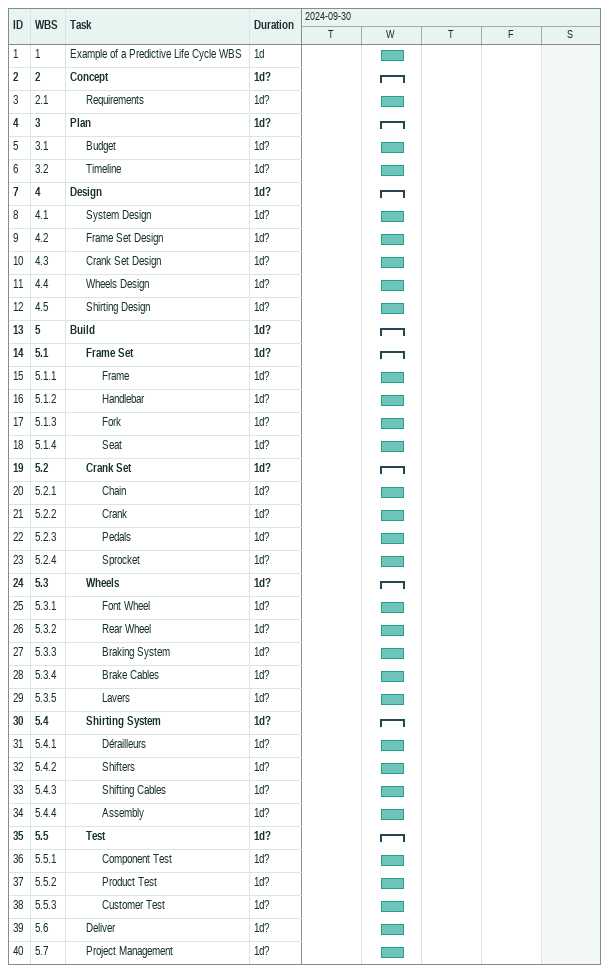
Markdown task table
| ID | WBS | Task | Duration | Start | Finish |
|---|---|---|---|---|---|
| 1 | 1 | Example of a Predictive Life Cycle WBS | 1d | 2024-10-02 | 2024-10-02 |
| 2 | 2 | **Concept** | 1d? | 2024-10-02 | 2024-10-02 |
| 3 | 2.1 | Requirements | 1d? | 2024-10-02 | 2024-10-02 |
| 4 | 3 | **Plan** | 1d? | 2024-10-02 | 2024-10-02 |
| 5 | 3.1 | Budget | 1d? | 2024-10-02 | 2024-10-02 |
| 6 | 3.2 | Timeline | 1d? | 2024-10-02 | 2024-10-02 |
| 7 | 4 | **Design** | 1d? | 2024-10-02 | 2024-10-02 |
| 8 | 4.1 | System Design | 1d? | 2024-10-02 | 2024-10-02 |
| 9 | 4.2 | Frame Set Design | 1d? | 2024-10-02 | 2024-10-02 |
| 10 | 4.3 | Crank Set Design | 1d? | 2024-10-02 | 2024-10-02 |
| 11 | 4.4 | Wheels Design | 1d? | 2024-10-02 | 2024-10-02 |
| 12 | 4.5 | Shirting Design | 1d? | 2024-10-02 | 2024-10-02 |
| 13 | 5 | **Build** | 1d? | 2024-10-02 | 2024-10-02 |
| 14 | 5.1 | **Frame Set** | 1d? | 2024-10-02 | 2024-10-02 |
| 15 | 5.1.1 | Frame | 1d? | 2024-10-02 | 2024-10-02 |
| 16 | 5.1.2 | Handlebar | 1d? | 2024-10-02 | 2024-10-02 |
| 17 | 5.1.3 | Fork | 1d? | 2024-10-02 | 2024-10-02 |
| 18 | 5.1.4 | Seat | 1d? | 2024-10-02 | 2024-10-02 |
| 19 | 5.2 | **Crank Set** | 1d? | 2024-10-02 | 2024-10-02 |
| 20 | 5.2.1 | Chain | 1d? | 2024-10-02 | 2024-10-02 |
| 21 | 5.2.2 | Crank | 1d? | 2024-10-02 | 2024-10-02 |
| 22 | 5.2.3 | Pedals | 1d? | 2024-10-02 | 2024-10-02 |
| 23 | 5.2.4 | Sprocket | 1d? | 2024-10-02 | 2024-10-02 |
| 24 | 5.3 | **Wheels** | 1d? | 2024-10-02 | 2024-10-02 |
| 25 | 5.3.1 | Font Wheel | 1d? | 2024-10-02 | 2024-10-02 |
| 26 | 5.3.2 | Rear Wheel | 1d? | 2024-10-02 | 2024-10-02 |
| 27 | 5.3.3 | Braking System | 1d? | 2024-10-02 | 2024-10-02 |
| 28 | 5.3.4 | Brake Cables | 1d? | 2024-10-02 | 2024-10-02 |
| 29 | 5.3.5 | Lavers | 1d? | 2024-10-02 | 2024-10-02 |
| 30 | 5.4 | **Shirting System** | 1d? | 2024-10-02 | 2024-10-02 |
| 31 | 5.4.1 | Dérailleurs | 1d? | 2024-10-02 | 2024-10-02 |
| 32 | 5.4.2 | Shifters | 1d? | 2024-10-02 | 2024-10-02 |
| 33 | 5.4.3 | Shifting Cables | 1d? | 2024-10-02 | 2024-10-02 |
| 34 | 5.4.4 | Assembly | 1d? | 2024-10-02 | 2024-10-02 |
| 35 | 5.5 | **Test** | 1d? | 2024-10-02 | 2024-10-02 |
| 36 | 5.5.1 | Component Test | 1d? | 2024-10-02 | 2024-10-02 |
| 37 | 5.5.2 | Product Test | 1d? | 2024-10-02 | 2024-10-02 |
| 38 | 5.5.3 | Customer Test | 1d? | 2024-10-02 | 2024-10-02 |
| 39 | 5.6 | Deliver | 1d? | 2024-10-02 | 2024-10-02 |
| 40 | 5.7 | Project Management | 1d? | 2024-10-02 | 2024-10-02 |
